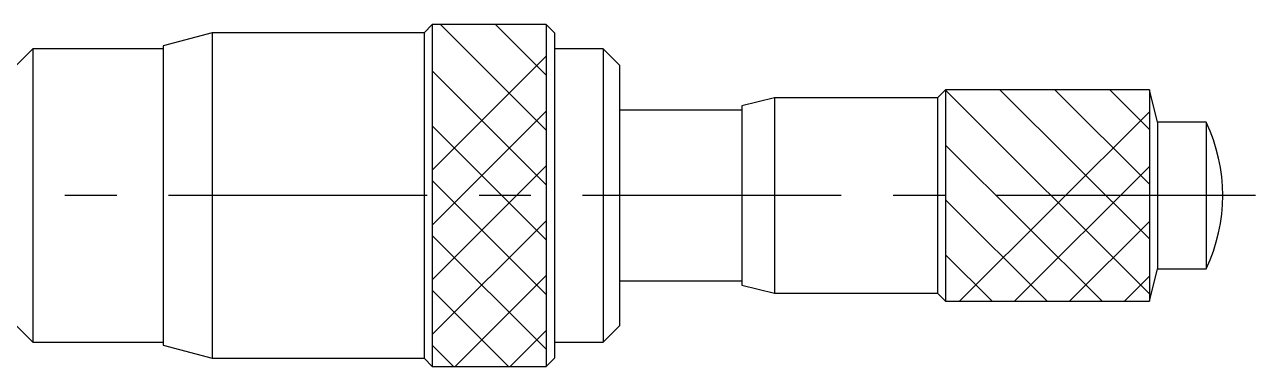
# Model space of a CAD drawing. Extents: x 0 to 431, y -8 to 277.
# Drawn here: x 133.6 to 209.1, y 176.9 to 197.9 of the extents above; entities that cross this region are included whole.
import ezdxf

# ---------------------------------------------------------------- set-up
doc = ezdxf.new("R2010")
doc.units = 0
doc.header["$LTSCALE"] = 0.5
doc.linetypes.add('CENTER', pattern=[50.8, 31.75, -6.35, 6.35, -6.35])
for name, color, linetype in [('MSM_CENTER', 1, 'CENTER'), ('MSM_CONTINUOUS', 7, 'CONTINUOUS'), ('MSM_NARROW', 5, 'CONTINUOUS')]:
    doc.layers.add(name, color=color, linetype=linetype)

msp = doc.modelspace()

# ---------------------------------------------------------------- linework, layer by layer
at = {"layer": 'MSM_CENTER'}
msp.add_line((209.095, 187.35), (121.095, 187.35), dxfattribs=at)
at = {"layer": 'MSM_CONTINUOUS'}
for p, q in [((158.595, 197.85), (158.095, 197.35)), ((158.595, 197.85), (158.595, 176.85)), ((165.595, 197.85), (158.595, 197.85)), ((165.595, 197.85), (165.595, 176.85)), ((166.095, 197.35), (165.595, 197.85)), ((145.095, 197.35), (142.095, 196.55)), ((145.095, 197.35), (145.095, 177.35)), ((158.095, 197.35), (145.095, 197.35)), ((158.095, 197.35), (158.095, 177.35)), ((166.095, 197.35), (166.095, 177.35)), ((134.095, 196.35), (133.095, 195.35)), ((134.095, 196.35), (134.095, 178.35)), ((142.095, 196.35), (134.095, 196.35)), ((142.095, 196.55), (142.095, 178.15)), ((169.095, 196.35), (166.095, 196.35)), ((169.095, 196.35), (169.095, 178.35)), ((170.095, 195.35), (169.095, 196.35)), ((170.095, 195.35), (170.095, 179.35)), ((179.595, 193.35), (177.595, 192.85)), ((179.595, 193.35), (179.595, 181.35)), ((189.595, 193.35), (179.595, 193.35)), ((190.095, 193.85), (189.595, 193.35)), ((189.595, 193.35), (189.595, 181.35)), ((190.095, 193.85), (190.095, 180.85)), ((202.595, 193.85), (190.095, 193.85)), ((202.595, 193.85), (202.595, 180.85)), ((203.095, 191.85), (202.595, 193.85)), ((177.595, 192.6), (170.095, 192.6)), ((177.595, 192.85), (177.595, 181.85)), ((203.095, 191.85), (203.095, 182.85)), ((206.082, 191.85), (203.095, 191.85)), ((206.082, 191.85), (206.082, 182.85)), ((202.595, 180.85), (203.095, 182.85)), ((203.095, 182.85), (206.082, 182.85)), ((170.095, 182.1), (177.595, 182.1)), ((177.595, 181.85), (179.595, 181.35)), ((179.595, 181.35), (189.595, 181.35)), ((189.595, 181.35), (190.095, 180.85)), ((190.095, 180.85), (202.595, 180.85)), ((133.095, 179.35), (134.095, 178.35)), ((169.095, 178.35), (170.095, 179.35)), ((134.095, 178.35), (142.095, 178.35)), ((166.095, 178.35), (169.095, 178.35)), ((142.095, 178.15), (145.095, 177.35)), ((145.095, 177.35), (158.095, 177.35)), ((158.095, 177.35), (158.595, 176.85)), ((158.595, 176.85), (165.595, 176.85)), ((165.595, 176.85), (166.095, 177.35))]:
    msp.add_line(p, q, dxfattribs=at)
msp.add_arc((196.595, 187.35), 10.5, 334.62307, 25.37691, dxfattribs=at)
at = {"layer": 'MSM_NARROW'}
for p, q in [((165.595, 191.37), (159.115, 197.85)), ((165.595, 194.738), (162.483, 197.85)), ((158.595, 188.903), (165.595, 195.903)), ((165.595, 188.003), (158.595, 195.003)), ((202.595, 181.311), (190.095, 193.811)), ((202.595, 184.679), (193.424, 193.85)), ((202.595, 188.046), (196.791, 193.85)), ((202.595, 191.414), (200.159, 193.85)), ((158.595, 185.536), (165.595, 192.536)), ((190.953, 180.85), (202.595, 192.492)), ((165.595, 184.635), (158.595, 191.635)), ((199.688, 180.85), (190.095, 190.443)), ((158.595, 182.168), (165.595, 189.168)), ((194.32, 180.85), (202.595, 189.125)), ((165.595, 181.267), (158.595, 188.267)), ((196.321, 180.85), (190.095, 187.076)), ((158.595, 178.801), (165.595, 185.801)), ((197.688, 180.85), (202.595, 185.757)), ((165.595, 177.9), (158.595, 184.9)), ((192.953, 180.85), (190.095, 183.708)), ((160.012, 176.85), (165.595, 182.433)), ((201.056, 180.85), (202.595, 182.389)), ((163.277, 176.85), (158.595, 181.532)), ((163.38, 176.85), (165.595, 179.065)), ((159.91, 176.85), (158.595, 178.165))]:
    msp.add_line(p, q, dxfattribs=at)

doc.saveas('drawing.dxf')
